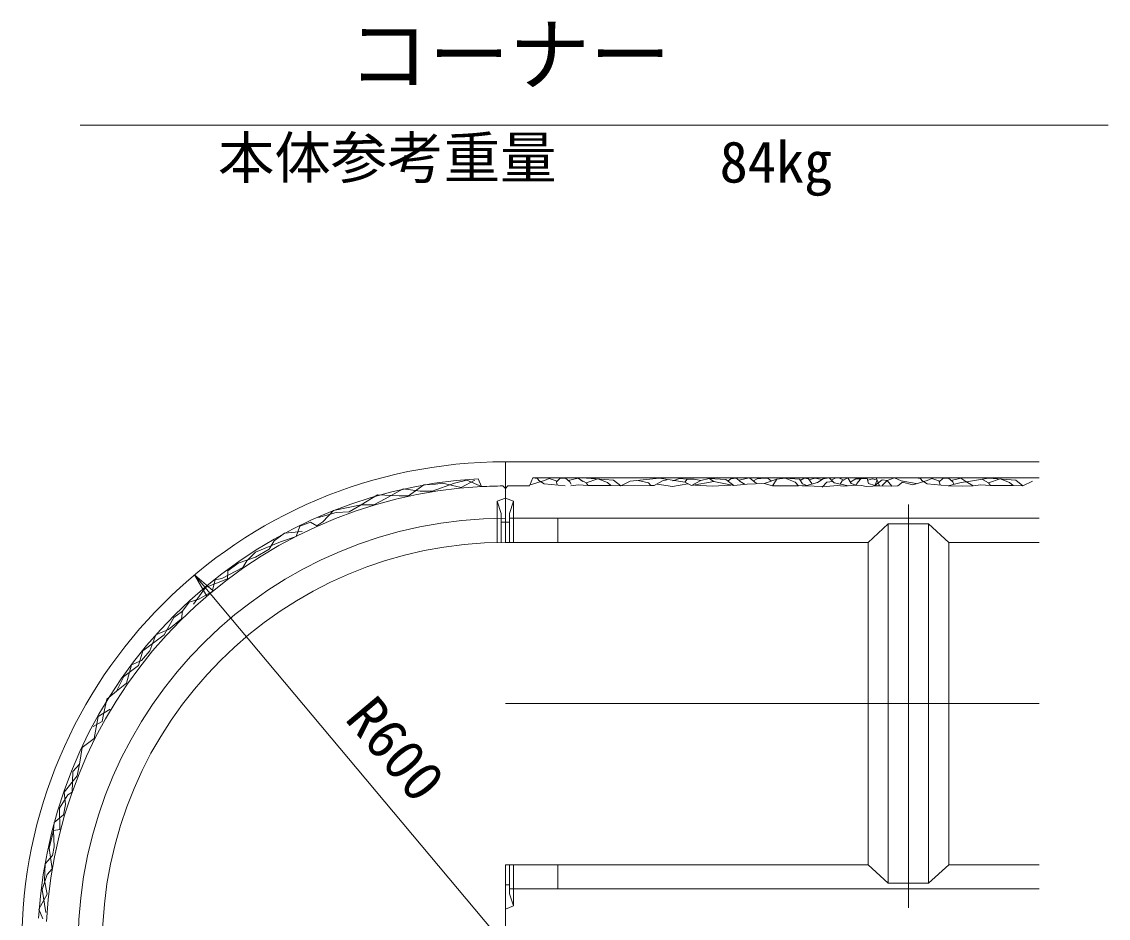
# Model space of a CAD drawing. Units: millimetres on the paper. Extents: x -5 to 836, y 1 to 595.
# Drawn here: x 405.3 to 472.7, y 236.2 to 291.9 of the extents above; entities that cross this region are included whole.
import ezdxf
from ezdxf.enums import TextEntityAlignment as Align

# ---------------------------------------------------------------- set-up
doc = ezdxf.new("R2010")
doc.units = ezdxf.units.MM
doc.linetypes.add('USER1', pattern=[200, 125, -25, 25, -25])
doc.linetypes.add('USER2', pattern=[75, 50, -25])
for name, color, linetype, lineweight in [('D-STR-HTXT（旗揚げ）', 4, 'Continuous', 18), ('D-STR-STRn（構造物）', 7, 'Continuous', 18), ('D-STR-TXT（文字）', 7, 'Continuous', 18), ('D-STR（構造物外形線）', 1, 'Continuous', 18)]:
    doc.layers.add(name, color=color, linetype=linetype, lineweight=lineweight)
doc.styles.add('ＭＳ ゴシック', font='')
doc.styles.get('ＭＳ ゴシック').set_extended_font_data('MS Gothic')

msp = doc.modelspace()

# ---------------------------------------------------------------- linework, layer by layer
at = {"layer": 'D-STR-HTXT（旗揚げ）'}
for p, q in [((408.963, 285.433), (472.746, 285.433)), ((435.347, 234.551), (416.063, 257.532)), ((416.063, 257.532), (417.219, 256.544)), ((416.836, 256.222), (416.063, 257.532))]:
    msp.add_line(p, q, dxfattribs=at)
at = {"layer": 'D-STR-STRn（構造物）', "linetype": 'USER2'}
for p, q in [((437.047, 263.551), (437.342, 263.517)), ((438.735, 263.513), (439.077, 263.536)), ((439.077, 263.536), (439.344, 263.316)), ((439.245, 263.397), (439.855, 263.536)), ((439.855, 263.536), (440.151, 263.333)), ((440.374, 263.541), (442.055, 263.413)), ((443.094, 263.358), (444.903, 263.531)), ((444.903, 263.531), (446.476, 263.285)), ((449.333, 263.494), (449.682, 263.539)), ((449.682, 263.539), (449.902, 263.332)), ((449.825, 263.416), (450.485, 263.559)), ((450.485, 263.559), (450.925, 263.209)), ((450.957, 263.494), (451.436, 263.533)), ((451.436, 263.533), (451.656, 263.52)), ((453.643, 263.399), (453.885, 263.538)), ((453.885, 263.538), (454.144, 263.497)), ((454.185, 263.433), (454.537, 263.542)), ((454.537, 263.542), (455.001, 263.45)), ((455.061, 263.485), (455.431, 263.551)), ((455.431, 263.551), (455.747, 263.248)), ((455.582, 263.408), (455.809, 263.533)), ((455.809, 263.533), (456.038, 263.548)), ((456.038, 263.548), (456.336, 263.414)), ((456.249, 263.367), (456.597, 263.551)), ((456.597, 263.551), (456.788, 263.194)), ((458.547, 263.051), (458.347, 263.551)), ((459.476, 263.552), (459.038, 263.396)), ((459.904, 263.377), (459.476, 263.552)), ((460.797, 263.551), (461.092, 263.517)), ((462.485, 263.513), (462.827, 263.536)), ((462.827, 263.536), (463.094, 263.316)), ((462.995, 263.397), (463.605, 263.536)), ((463.605, 263.536), (463.901, 263.333)), ((464.199, 263.355), (465.324, 263.541)), ((465.324, 263.541), (467.005, 263.413)), ((429, 262.879), (427.892, 262.255)), ((430.053, 262.726), (429, 262.879)), ((430.289, 263.114), (429.347, 262.449)), ((431.009, 263.156), (430.289, 263.114)), ((432.187, 263.225), (430.801, 262.726)), ((431.439, 263.225), (431.009, 263.156)), ((432.602, 262.962), (431.439, 263.225)), ((432.949, 263.419), (432.187, 263.225)), ((433.461, 263.419), (432.602, 262.962)), ((433.862, 263.012), (432.949, 263.419)), ((436.877, 263.127), (437.766, 263.391)), ((437.342, 263.517), (437.423, 263.39)), ((437.423, 263.39), (437.759, 263.193)), ((437.759, 263.193), (439.058, 263.065)), ((437.766, 263.391), (438.056, 263.513)), ((438.056, 263.513), (438.491, 263.368)), ((438.491, 263.368), (438.566, 263.119)), ((438.514, 263.298), (438.735, 263.513)), ((439.344, 263.316), (439.419, 263.171)), ((439.416, 263.051), (439.863, 263.116)), ((439.863, 263.116), (440.49, 263.076)), ((439.989, 263.461), (440.359, 263.253)), ((440.359, 263.253), (441.083, 263.484)), ((440.359, 263.253), (440.49, 263.076)), ((440.49, 263.076), (441.891, 263.076)), ((441.083, 263.484), (441.676, 263.268)), ((441.676, 263.268), (441.891, 263.076)), ((441.891, 263.076), (442.505, 263.058)), ((442.055, 263.413), (442.505, 263.058)), ((442.505, 263.058), (443.094, 263.358)), ((442.505, 263.058), (444.378, 263.072)), ((443.586, 263.389), (444.219, 263.243)), ((444.219, 263.243), (444.378, 263.072)), ((444.378, 263.072), (444.576, 263.085)), ((444.576, 263.085), (445.09, 263.362)), ((444.768, 263.155), (445.725, 263.014)), ((445.09, 263.362), (445.354, 263.428)), ((445.725, 263.014), (446.674, 263.181)), ((445.737, 263.375), (446.146, 263.521)), ((446.146, 263.521), (446.634, 263.481)), ((446.634, 263.481), (446.476, 263.285)), ((446.476, 263.285), (446.903, 263.076)), ((447.069, 263.468), (446.634, 263.481)), ((446.903, 263.076), (447.477, 263.382)), ((446.903, 263.076), (448.27, 263.336)), ((447.477, 263.382), (447.069, 263.468)), ((447.095, 263.093), (448.167, 263.041)), ((447.477, 263.382), (447.997, 263.523)), ((447.997, 263.523), (449.022, 263.452)), ((448.27, 263.336), (447.997, 263.523)), ((448.167, 263.041), (449.326, 263.102)), ((448.27, 263.336), (449.527, 263.08)), ((449.022, 263.452), (449.527, 263.08)), ((449.177, 263.371), (449.333, 263.494)), ((449.527, 263.08), (450.352, 263.169)), ((449.902, 263.332), (450.219, 263.138)), ((450.352, 263.169), (451.394, 263.195)), ((450.744, 263.365), (450.957, 263.494)), ((451.394, 263.195), (452.185, 263.472)), ((451.394, 263.195), (451.918, 263.057)), ((451.656, 263.52), (451.857, 263.358)), ((451.918, 263.057), (452.185, 263.472)), ((451.918, 263.057), (453.523, 263.05)), ((452.185, 263.472), (452.713, 263.525)), ((452.713, 263.525), (453.584, 263.472)), ((453.321, 263.282), (452.713, 263.525)), ((453.523, 263.05), (453.321, 263.282)), ((453.523, 263.05), (454.046, 263.09)), ((453.584, 263.472), (453.769, 263.182)), ((455.242, 263.017), (453.753, 263.056)), ((453.769, 263.182), (454.046, 263.09)), ((454.046, 263.09), (454.718, 263.274)), ((454.144, 263.497), (454.359, 263.201)), ((454.718, 263.274), (455.061, 263.485)), ((454.999, 262.987), (455.281, 263.289)), ((455.953, 263.085), (455.242, 263.017)), ((455.281, 263.289), (455.661, 263.318)), ((455.747, 263.248), (456.623, 263.06)), ((456.313, 263.036), (455.953, 263.085)), ((456.117, 263.169), (456.249, 263.367)), ((457.087, 263.097), (456.313, 263.036)), ((456.744, 263.291), (457.078, 263.484)), ((456.788, 263.194), (457.087, 263.097)), ((457.078, 263.484), (457.404, 263.502)), ((457.237, 263.308), (457.087, 263.097)), ((457.442, 263.085), (457.087, 263.097)), ((457.404, 263.502), (457.237, 263.308)), ((457.792, 263.52), (457.404, 263.502)), ((457.734, 263.017), (457.442, 263.085)), ((458.547, 263.051), (457.734, 263.017)), ((457.88, 263.194), (457.792, 263.52)), ((457.824, 263.401), (458.126, 263.484)), ((458.258, 263.088), (457.88, 263.194)), ((458.126, 263.484), (458.407, 263.401)), ((458.717, 263.425), (458.258, 263.088)), ((458.407, 263.401), (458.258, 263.088)), ((458.258, 263.088), (458.547, 263.051)), ((458.547, 263.051), (459.31, 263.036)), ((459.038, 263.396), (458.717, 263.425)), ((459.038, 263.396), (458.726, 263.075)), ((459.31, 263.036), (459.038, 263.396)), ((459.69, 263.056), (459.31, 263.036)), ((459.982, 263.289), (459.69, 263.056)), ((459.904, 263.377), (460.839, 263.194)), ((460.627, 263.127), (459.982, 263.289)), ((460.627, 263.127), (461.516, 263.391)), ((461.092, 263.517), (461.173, 263.39)), ((461.173, 263.39), (461.509, 263.193)), ((461.509, 263.193), (462.808, 263.065)), ((461.516, 263.391), (461.806, 263.513)), ((461.806, 263.513), (462.241, 263.368)), ((462.241, 263.368), (462.316, 263.119)), ((462.264, 263.298), (462.485, 263.513)), ((462.808, 263.065), (463.631, 263.274)), ((462.808, 263.065), (463.682, 263.035)), ((463.094, 263.316), (463.169, 263.171)), ((463.631, 263.274), (464.199, 263.355)), ((463.682, 263.035), (464.366, 263.051)), ((463.901, 263.333), (464.366, 263.051)), ((464.366, 263.051), (464.813, 263.116)), ((464.813, 263.116), (465.44, 263.076)), ((464.939, 263.461), (465.309, 263.253)), ((465.309, 263.253), (466.033, 263.484)), ((465.309, 263.253), (465.44, 263.076)), ((465.44, 263.076), (466.841, 263.076)), ((466.033, 263.484), (466.626, 263.268)), ((466.626, 263.268), (466.841, 263.076)), ((466.841, 263.076), (467.455, 263.058)), ((467.005, 263.413), (467.455, 263.058)), ((467.455, 263.058), (468.044, 263.358)), ((427.421, 262.491), (426.41, 261.881)), ((427.892, 262.255), (427.186, 261.881)), ((428.751, 262.449), (427.421, 262.491)), ((429.347, 262.449), (428.751, 262.449)), ((430.801, 262.726), (430.053, 262.726)), ((435.347, 262.301), (434.847, 262.101)), ((435.347, 262.301), (435.847, 262.101)), ((424.678, 261.535), (424.027, 260.828)), ((426.41, 261.881), (424.678, 261.535)), ((426.41, 261.881), (425.662, 261.438)), ((427.186, 261.881), (426.41, 261.881)), ((434.847, 262.101), (435.097, 261.351)), ((434.847, 262.101), (434.847, 259.551)), ((435.847, 262.101), (435.597, 261.351)), ((435.847, 262.101), (435.847, 259.551)), ((424.858, 261.41), (423.75, 261.105)), ((425.662, 261.438), (424.858, 261.41)), ((435.097, 261.351), (435.097, 260.801)), ((435.597, 261.351), (435.597, 260.801)), ((422.752, 260.23), (421.649, 260.128)), ((422.598, 260.564), (422.367, 259.922)), ((423.251, 260.801), (422.598, 260.564)), ((423.653, 260.579), (423.251, 260.801)), ((424.027, 260.828), (423.653, 260.579)), ((421.392, 259.589), (419.853, 258.948)), ((421.007, 259.64), (420.7, 259.127)), ((421.649, 260.128), (421.007, 259.64)), ((422.367, 259.922), (421.392, 259.589)), ((419.853, 258.948), (419.315, 258.409)), ((420.7, 259.127), (419.853, 258.64)), ((418.776, 258.255), (418.135, 257.794)), ((419.853, 258.64), (418.776, 258.255)), ((419.315, 258.409), (419.058, 257.999)), ((419.058, 257.999), (417.75, 257.306)), ((418.135, 257.794), (418.109, 257.281)), ((418.109, 257.281), (416.75, 256.742)), ((417.34, 257.229), (417.16, 256.511)), ((417.75, 257.306), (417.34, 257.229)), ((416.75, 256.742), (416.006, 255.716)), ((417.16, 256.511), (416.339, 256.024)), ((415.724, 255.844), (415.313, 255.28)), ((416.339, 256.024), (415.724, 255.844)), ((414.775, 254.895), (414.185, 253.818)), ((415.262, 254.818), (414.441, 254.151)), ((415.313, 255.28), (414.775, 254.895)), ((415.313, 255.28), (415.262, 254.818)), ((414.441, 254.151), (413.672, 253.818)), ((414.185, 253.818), (412.851, 252.818)), ((413.672, 253.818), (413.287, 252.818)), ((412.851, 252.818), (412.595, 251.92)), ((413.287, 252.818), (412.774, 252.228)), ((412.774, 252.228), (412.159, 251.946)), ((412.595, 251.92), (411.671, 251.227)), ((412.159, 251.946), (411.851, 250.817)), ((411.671, 251.227), (411.235, 250.33)), ((411.851, 250.817), (411.235, 250.33)), ((411.235, 250.33), (410.62, 249.817)), ((410.62, 249.817), (410.414, 248.868)), ((410.081, 248.739), (409.845, 247.389)), ((410.825, 249.201), (410.081, 248.739)), ((410.414, 248.868), (410.337, 248.432)), ((410.337, 248.432), (409.773, 248.124)), ((409.845, 247.389), (409.096, 246.834)), ((409.096, 246.834), (408.927, 245.796)), ((408.469, 244.057), (408.517, 245.337)), ((408.517, 245.337), (408.927, 245.796)), ((408.927, 245.796), (408.783, 245.071)), ((408.783, 245.071), (407.986, 244.057)), ((407.986, 244.057), (408.058, 243.285)), ((408.203, 243.888), (408.469, 244.057)), ((407.696, 243.068), (408.203, 243.888)), ((407.938, 242.657), (407.358, 242.174)), ((407.72, 241.74), (407.696, 243.068)), ((408.058, 243.285), (407.938, 242.657)), ((407.358, 242.174), (407.31, 241.667)), ((407.044, 240.581), (407.31, 241.667)), ((407.31, 241.667), (407.72, 241.74)), ((407.31, 241.667), (407.358, 240.653)), ((407.358, 240.653), (407.262, 240.122)), ((407.262, 240.122), (406.803, 239.615)), ((407.238, 239.302), (407.044, 240.581)), ((406.803, 239.615), (406.755, 238.577)), ((406.924, 238.939), (407.238, 239.302)), ((435.847, 237.001), (435.847, 239.551)), ((406.61, 238.022), (406.924, 238.939)), ((406.851, 236.598), (406.61, 238.022)), ((406.755, 238.577), (406.924, 237.732)), ((435.597, 237.751), (435.597, 238.301)), ((406.924, 237.732), (406.417, 236.791)), ((435.847, 237.001), (435.597, 237.751)), ((406.417, 236.791), (406.658, 236.187)), ((435.347, 236.801), (435.847, 237.001))]:
    msp.add_line(p, q, dxfattribs=at)
at = {"layer": 'D-STR-STRn（構造物）'}
msp.add_line((433.862, 263.012), (433.666, 263.502), dxfattribs=at)
at = {"layer": 'D-STR-STRn（構造物）', "linetype": 'USER1'}
for p, q in [((460.347, 261.899), (460.347, 236.871)), ((438.597, 261.051), (438.597, 259.551)), ((468.452, 249.551), (435.347, 249.551)), ((438.597, 238.051), (438.597, 239.551))]:
    msp.add_line(p, q, dxfattribs=at)
at = {"layer": 'D-STR-STRn（構造物）', "linetype": 'USER2'}
msp.add_arc((435.347, 234.551), 28.5, 92.98581, 177.01419, dxfattribs=at)
at = {"layer": 'D-STR（構造物外形線）'}
for p, q in [((435.347, 264.551), (468.452, 264.551)), ((435.347, 264.551), (435.347, 259.551)), ((436.847, 263.051), (437.047, 263.551)), ((437.047, 263.551), (468.452, 263.551)), ((435.197, 263.051), (435.347, 262.901)), ((435.497, 263.051), (435.347, 262.901)), ((436.847, 263.051), (435.497, 263.051)), ((435.597, 261.051), (468.452, 261.051)), ((435.097, 260.801), (435.347, 260.801)), ((435.097, 260.801), (435.097, 259.551)), ((435.597, 260.801), (435.347, 260.801)), ((435.597, 260.801), (435.597, 259.551)), ((457.847, 259.551), (459.097, 260.694)), ((459.097, 260.694), (459.097, 238.408)), ((461.597, 260.694), (459.097, 260.694)), ((461.597, 260.694), (461.597, 238.408)), ((462.847, 259.551), (461.597, 260.694)), ((457.847, 259.551), (435.347, 259.551)), ((457.847, 259.551), (457.847, 239.551)), ((462.847, 259.551), (462.847, 239.551)), ((462.847, 259.551), (468.452, 259.551)), ((457.847, 239.551), (435.347, 239.551)), ((435.347, 234.551), (435.347, 239.551)), ((435.597, 238.301), (435.597, 239.551)), ((457.847, 239.551), (459.097, 238.408)), ((462.847, 239.551), (461.597, 238.408)), ((462.847, 239.551), (468.452, 239.551)), ((435.597, 238.301), (435.347, 238.301)), ((435.597, 238.051), (468.452, 238.051)), ((461.597, 238.408), (459.097, 238.408))]:
    msp.add_line(p, q, dxfattribs=at)
for radius, start, end in [(30, 90, 180), (29, 93.32207, 176.67793), (28.5, 90.30077, 92.98581), (26.5, 90, 179.45947), (25, 90, 180)]:
    msp.add_arc((435.347, 234.551), radius, start, end, dxfattribs=at)

# ---------------------------------------------------------------- texts
at = {"layer": 'D-STR-TXT（文字）', "style": 'ＭＳ ゴシック'}
for s, height, p in [('コーナー', 3.666, (425.589, 286.882)), ('本体参考重量', 2.566, (417.52, 281.366)), ('84kg', 2.566, (448.64, 281.102))]:
    msp.add_text(s, height=height, dxfattribs=at).set_placement(p, align=Align.BOTTOM_LEFT)
msp.add_text('R600', height=2.566, rotation=310, dxfattribs=at).set_placement((424.731, 248.093), align=Align.BOTTOM_LEFT)

doc.saveas('drawing.dxf')
